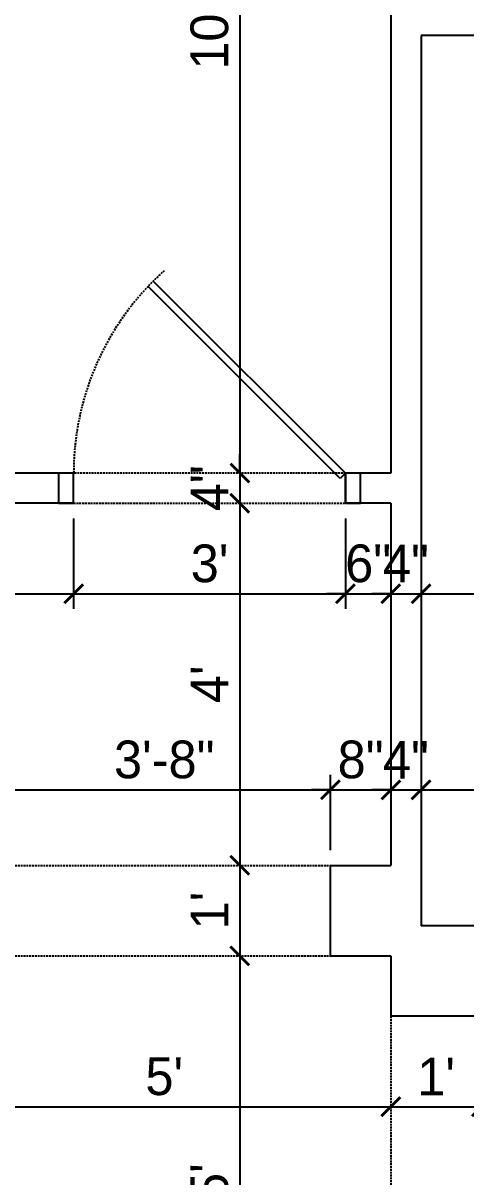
# Model space of a CAD drawing. Header units: inches. Extents: x 0 to 22102, y -19958 to 0.
# Drawn here: x 9979.7 to 10038.3, y -9934.5 to -9781.5 of the extents above; entities that cross this region are included whole.
import ezdxf

# ---------------------------------------------------------------- set-up
doc = ezdxf.new("R2010")
doc.units = ezdxf.units.IN
doc.header["$MEASUREMENT"] = 0
doc.linetypes.add('HIDDEN', pattern=[0.375, 0.25, -0.125])
for name, color, linetype in [('DIM-EXT', 5, 'Continuous'), ('DIM-INT', 5, 'Continuous'), ('DOOR-INT', 2, 'Continuous'), ('HEADER-INT', 5, 'HIDDEN'), ('WALL-INT', 4, 'Continuous')]:
    doc.layers.add(name, color=color, linetype=linetype)
doc.dimstyles.new('Ideal', dxfattribs={"dimscale": 0, "dimtxt": 5, "dimasz": 2.5, "dimexe": 2, "dimexo": 2, "dimgap": 1.5, "dimtad": 1, "dimdec": 4, "dimzin": 0, "dimdsep": 46, "dimlunit": 4, "dimtxsty": 'Standard', "dimblk": 'ARCHTICK', "dimcen": 2, "dimclrt": 1, "dimazin": 0, "dimtfac": 0.75, "dimtdec": 4, "dimtix": 1, "dimtofl": 0, "dimtmove": 2, "dimatfit": 3, "dimldrblk": 'OPEN30', "dimfxl": 1, "dimtolj": 1, "dimtzin": 0, "dimarcsym": 0})

# ---------------------------------------------------------------- blocks, each defined once
blk = doc.blocks.new('B-DE36R')
for p, q in [((37.29, 1.29), (11.85, 26.74)), ((38, 2), (12.54, 27.46)), ((38, 2), (37.29, 1.29))]:
    blk.add_line(p, q)
for points in [[(2, -2), (2, 2), (0, 2), (0, -2)], [(40, -2), (40, 2), (38, 2), (38, -2)]]:
    blk.add_lwpolyline(points, close=True)
at = {"linetype": 'HIDDEN'}
blk.add_arc((38, 2), 36, 131.8153, 180, dxfattribs=at)
blk = doc.blocks.new('_ArchTick')
at = {"color": 0, "linetype": 'ByBlock', "lineweight": 100, "const_width": 0.15}
blk.add_lwpolyline([(-0.5, -0.5), (0.5, 0.5)], dxfattribs=at)
blk = doc.blocks.new('*D235')
at = {"layer": 'Defpoints', "color": 0, "transparency": 16777216}
for p in [(10604.39, -9550.38), (10604.39, -9550.38), (9724.39, -9887.18)]:
    blk.add_point(p, dxfattribs=at)
at = {"layer": 'DIM-EXT', "color": 0, "lineweight": -2, "transparency": 16777216}
for p, q in [((9724.39, -9885.18), (9724.39, -9548.38)), ((9724.39, -9550.38), (10604.39, -9550.38))]:
    blk.add_line(p, q, dxfattribs=at)
at = {"layer": 'DIM-EXT', "color": 0, "lineweight": -2, "transparency": 16777216, "xscale": 2.5, "yscale": 2.5, "zscale": 2.5, "rotation": 180}
blk.add_blockref('_ArchTick', (9724.39, -9550.38), dxfattribs=at)
at = {"layer": 'DIM-EXT', "color": 0, "lineweight": -2, "transparency": 16777216, "xscale": 2.5, "yscale": 2.5, "zscale": 2.5}
blk.add_blockref('_ArchTick', (10604.39, -9550.38), dxfattribs=at)
at = {"layer": 'DIM-EXT', "color": 1, "transparency": 16777216, "insert": (10164.39, -9546.38), "char_height": 5, "attachment_point": 5}
blk.add_mtext('\\A1;73\'-4"', dxfattribs=at)
blk = doc.blocks.new('_Open30')
at = {"color": 0, "linetype": 'ByBlock', "lineweight": -2}
for p, q in [((-1, 0.268), (0, 0)), ((0, 0), (-1, -0.268)), ((0, 0), (-1, 0))]:
    blk.add_line(p, q, dxfattribs=at)
blk = doc.blocks.new('*D513')
at = {"layer": 'Defpoints', "color": 0, "transparency": 16777216}
for p in [(9968.39, -9925.18), (10028.39, -9925.18), (10028.39, -9925.18)]:
    blk.add_point(p, dxfattribs=at)
at = {"layer": 'DIM-INT', "color": 0, "lineweight": -2, "transparency": 16777216}
blk.add_line((9968.39, -9925.18), (10028.39, -9925.18), dxfattribs=at)
at = {"layer": 'DIM-INT', "color": 0, "lineweight": -2, "transparency": 16777216, "xscale": 2.5, "yscale": 2.5, "zscale": 2.5, "rotation": 180}
blk.add_blockref('_ArchTick', (9968.39, -9925.18), dxfattribs=at)
at = {"layer": 'DIM-INT', "color": 0, "lineweight": -2, "transparency": 16777216, "xscale": 2.5, "yscale": 2.5, "zscale": 2.5}
blk.add_blockref('_ArchTick', (10028.39, -9925.18), dxfattribs=at)
at = {"layer": 'DIM-INT', "color": 1, "transparency": 16777216, "insert": (9998.39, -9921.18), "char_height": 5, "attachment_point": 5}
blk.add_mtext("\\A1;5'", dxfattribs=at)
blk = doc.blocks.new('*D514')
at = {"layer": 'Defpoints', "color": 0, "transparency": 16777216}
for p in [(10028.39, -9925.18), (10040.39, -9925.18), (10040.39, -9925.18)]:
    blk.add_point(p, dxfattribs=at)
at = {"layer": 'DIM-INT', "color": 0, "lineweight": -2, "transparency": 16777216}
blk.add_line((10028.39, -9925.18), (10040.39, -9925.18), dxfattribs=at)
at = {"layer": 'DIM-INT', "color": 0, "lineweight": -2, "transparency": 16777216, "xscale": 2.5, "yscale": 2.5, "zscale": 2.5, "rotation": 180}
blk.add_blockref('_ArchTick', (10028.39, -9925.18), dxfattribs=at)
at = {"layer": 'DIM-INT', "color": 0, "lineweight": -2, "transparency": 16777216, "xscale": 2.5, "yscale": 2.5, "zscale": 2.5}
blk.add_blockref('_ArchTick', (10040.39, -9925.18), dxfattribs=at)
at = {"layer": 'DIM-INT', "color": 1, "transparency": 16777216, "insert": (10034.39, -9921.18), "char_height": 5, "attachment_point": 5}
blk.add_mtext("\\A1;1'", dxfattribs=at)
blk = doc.blocks.new('*D567')
at = {"layer": 'Defpoints', "color": 0, "transparency": 16777216}
for p in [(10020.39, -9883.18), (9976.39, -9893.18), (10020.39, -9893.18)]:
    blk.add_point(p, dxfattribs=at)
at = {"layer": 'DIM-INT', "color": 0, "lineweight": -2, "transparency": 16777216}
for p, q in [((9976.39, -9891.18), (9976.39, -9881.18)), ((10020.39, -9891.18), (10020.39, -9881.18)), ((9976.39, -9883.18), (10020.39, -9883.18))]:
    blk.add_line(p, q, dxfattribs=at)
at = {"layer": 'DIM-INT', "color": 0, "lineweight": -2, "transparency": 16777216, "xscale": 2.5, "yscale": 2.5, "zscale": 2.5, "rotation": 180}
blk.add_blockref('_ArchTick', (9976.39, -9883.18), dxfattribs=at)
at = {"layer": 'DIM-INT', "color": 0, "lineweight": -2, "transparency": 16777216, "xscale": 2.5, "yscale": 2.5, "zscale": 2.5}
blk.add_blockref('_ArchTick', (10020.39, -9883.18), dxfattribs=at)
at = {"layer": 'DIM-INT', "color": 1, "transparency": 16777216, "insert": (9998.39, -9879.18), "char_height": 5, "attachment_point": 5}
blk.add_mtext('\\A1;3\'-8"', dxfattribs=at)
blk = doc.blocks.new('*D568')
at = {"layer": 'Defpoints', "color": 0, "transparency": 16777216}
for p in [(10028.39, -9883.18), (10028.39, -9883.18), (10020.39, -9893.18)]:
    blk.add_point(p, dxfattribs=at)
at = {"layer": 'DIM-INT', "color": 0, "lineweight": -2, "transparency": 16777216}
for p, q in [((10020.39, -9891.18), (10020.39, -9881.18)), ((10020.39, -9883.18), (10017.89, -9883.18)), ((10020.39, -9883.18), (10028.39, -9883.18)), ((10028.39, -9883.18), (10030.89, -9883.18))]:
    blk.add_line(p, q, dxfattribs=at)
at = {"layer": 'DIM-INT', "color": 0, "lineweight": -2, "transparency": 16777216, "xscale": 2.5, "yscale": 2.5, "zscale": 2.5}
blk.add_blockref('_ArchTick', (10020.39, -9883.18), dxfattribs=at)
at = {"layer": 'DIM-INT', "color": 0, "lineweight": -2, "transparency": 16777216, "xscale": 2.5, "yscale": 2.5, "zscale": 2.5, "rotation": 180}
blk.add_blockref('_ArchTick', (10028.39, -9883.18), dxfattribs=at)
at = {"layer": 'DIM-INT', "color": 1, "transparency": 16777216, "insert": (10024.39, -9879.18), "char_height": 5, "attachment_point": 5}
blk.add_mtext('\\A1;8"', dxfattribs=at)
blk = doc.blocks.new('*D390')
at = {"layer": 'Defpoints', "color": 0, "transparency": 16777216}
for p in [(10028.39, -9883.18), (10032.39, -9883.18), (10032.39, -9883.18)]:
    blk.add_point(p, dxfattribs=at)
at = {"layer": 'DIM-INT', "color": 0, "lineweight": -2, "transparency": 16777216}
for p, q in [((10028.39, -9883.18), (10025.89, -9883.18)), ((10028.39, -9883.18), (10032.39, -9883.18)), ((10032.39, -9883.18), (10034.89, -9883.18))]:
    blk.add_line(p, q, dxfattribs=at)
at = {"layer": 'DIM-INT', "color": 0, "lineweight": -2, "transparency": 16777216, "xscale": 2.5, "yscale": 2.5, "zscale": 2.5}
blk.add_blockref('_ArchTick', (10028.39, -9883.18), dxfattribs=at)
at = {"layer": 'DIM-INT', "color": 0, "lineweight": -2, "transparency": 16777216, "xscale": 2.5, "yscale": 2.5, "zscale": 2.5, "rotation": 180}
blk.add_blockref('_ArchTick', (10032.39, -9883.18), dxfattribs=at)
at = {"layer": 'DIM-INT', "color": 1, "transparency": 16777216, "insert": (10030.39, -9879.18), "char_height": 5, "attachment_point": 5}
blk.add_mtext('\\A1;4"', dxfattribs=at)
blk = doc.blocks.new('*D391')
at = {"layer": 'Defpoints', "color": 0, "transparency": 16777216}
for p in [(10032.39, -9883.18), (10072.39, -9883.18), (10072.39, -9883.18)]:
    blk.add_point(p, dxfattribs=at)
at = {"layer": 'DIM-INT', "color": 0, "lineweight": -2, "transparency": 16777216}
blk.add_line((10032.39, -9883.18), (10072.39, -9883.18), dxfattribs=at)
at = {"layer": 'DIM-INT', "color": 0, "lineweight": -2, "transparency": 16777216, "xscale": 2.5, "yscale": 2.5, "zscale": 2.5, "rotation": 180}
blk.add_blockref('_ArchTick', (10032.39, -9883.18), dxfattribs=at)
at = {"layer": 'DIM-INT', "color": 0, "lineweight": -2, "transparency": 16777216, "xscale": 2.5, "yscale": 2.5, "zscale": 2.5}
blk.add_blockref('_ArchTick', (10072.39, -9883.18), dxfattribs=at)
at = {"layer": 'DIM-INT', "color": 1, "transparency": 16777216, "insert": (10052.39, -9879.18), "char_height": 5, "attachment_point": 5}
blk.add_mtext('\\A1;3\'-4"', dxfattribs=at)
blk = doc.blocks.new('*D400')
at = {"layer": 'Defpoints', "color": 0, "transparency": 16777216}
for p in [(9986.39, -9845.18), (9822.39, -9855), (9986.39, -9857.18)]:
    blk.add_point(p, dxfattribs=at)
at = {"layer": 'DIM-INT', "color": 0, "lineweight": -2, "transparency": 16777216}
for p, q in [((9986.39, -9847.18), (9986.39, -9859.18)), ((9822.39, -9857), (9822.39, -9859.18)), ((9822.39, -9857.18), (9986.39, -9857.18))]:
    blk.add_line(p, q, dxfattribs=at)
at = {"layer": 'DIM-INT', "color": 0, "lineweight": -2, "transparency": 16777216, "xscale": 2.5, "yscale": 2.5, "zscale": 2.5, "rotation": 180}
blk.add_blockref('_ArchTick', (9822.39, -9857.18), dxfattribs=at)
at = {"layer": 'DIM-INT', "color": 0, "lineweight": -2, "transparency": 16777216, "xscale": 2.5, "yscale": 2.5, "zscale": 2.5}
blk.add_blockref('_ArchTick', (9986.39, -9857.18), dxfattribs=at)
at = {"layer": 'DIM-INT', "color": 1, "transparency": 16777216, "insert": (9904.39, -9853.18), "char_height": 5, "attachment_point": 5}
blk.add_mtext('\\A1;13\'-8"', dxfattribs=at)
blk = doc.blocks.new('*D401')
at = {"layer": 'Defpoints', "color": 0, "transparency": 16777216}
for p in [(9986.39, -9845.18), (10022.39, -9845.18), (10022.39, -9857.18)]:
    blk.add_point(p, dxfattribs=at)
at = {"layer": 'DIM-INT', "color": 0, "lineweight": -2, "transparency": 16777216}
for p, q in [((9986.39, -9847.18), (9986.39, -9859.18)), ((10022.39, -9847.18), (10022.39, -9859.18)), ((9986.39, -9857.18), (10022.39, -9857.18))]:
    blk.add_line(p, q, dxfattribs=at)
at = {"layer": 'DIM-INT', "color": 0, "lineweight": -2, "transparency": 16777216, "xscale": 2.5, "yscale": 2.5, "zscale": 2.5, "rotation": 180}
blk.add_blockref('_ArchTick', (9986.39, -9857.18), dxfattribs=at)
at = {"layer": 'DIM-INT', "color": 0, "lineweight": -2, "transparency": 16777216, "xscale": 2.5, "yscale": 2.5, "zscale": 2.5}
blk.add_blockref('_ArchTick', (10022.39, -9857.18), dxfattribs=at)
at = {"layer": 'DIM-INT', "color": 1, "transparency": 16777216, "insert": (10004.39, -9853.18), "char_height": 5, "attachment_point": 5}
blk.add_mtext("\\A1;3'", dxfattribs=at)
blk = doc.blocks.new('*D402')
at = {"layer": 'Defpoints', "color": 0, "transparency": 16777216}
for p in [(10022.39, -9845.18), (10028.39, -9857.18), (10028.39, -9857.18)]:
    blk.add_point(p, dxfattribs=at)
at = {"layer": 'DIM-INT', "color": 0, "lineweight": -2, "transparency": 16777216}
for p, q in [((10022.39, -9847.18), (10022.39, -9859.18)), ((10022.39, -9857.18), (10019.89, -9857.18)), ((10022.39, -9857.18), (10028.39, -9857.18)), ((10028.39, -9857.18), (10030.89, -9857.18))]:
    blk.add_line(p, q, dxfattribs=at)
at = {"layer": 'DIM-INT', "color": 0, "lineweight": -2, "transparency": 16777216, "xscale": 2.5, "yscale": 2.5, "zscale": 2.5}
blk.add_blockref('_ArchTick', (10022.39, -9857.18), dxfattribs=at)
at = {"layer": 'DIM-INT', "color": 0, "lineweight": -2, "transparency": 16777216, "xscale": 2.5, "yscale": 2.5, "zscale": 2.5, "rotation": 180}
blk.add_blockref('_ArchTick', (10028.39, -9857.18), dxfattribs=at)
at = {"layer": 'DIM-INT', "color": 1, "transparency": 16777216, "insert": (10025.39, -9853.18), "char_height": 5, "attachment_point": 5}
blk.add_mtext('\\A1;6"', dxfattribs=at)
blk = doc.blocks.new('*D403')
at = {"layer": 'Defpoints', "color": 0, "transparency": 16777216}
for p in [(10028.39, -9857.18), (10032.39, -9857.18), (10032.39, -9857.18)]:
    blk.add_point(p, dxfattribs=at)
at = {"layer": 'DIM-INT', "color": 0, "lineweight": -2, "transparency": 16777216}
for p, q in [((10028.39, -9857.18), (10025.89, -9857.18)), ((10028.39, -9857.18), (10032.39, -9857.18)), ((10032.39, -9857.18), (10034.89, -9857.18))]:
    blk.add_line(p, q, dxfattribs=at)
at = {"layer": 'DIM-INT', "color": 0, "lineweight": -2, "transparency": 16777216, "xscale": 2.5, "yscale": 2.5, "zscale": 2.5}
blk.add_blockref('_ArchTick', (10028.39, -9857.18), dxfattribs=at)
at = {"layer": 'DIM-INT', "color": 0, "lineweight": -2, "transparency": 16777216, "xscale": 2.5, "yscale": 2.5, "zscale": 2.5, "rotation": 180}
blk.add_blockref('_ArchTick', (10032.39, -9857.18), dxfattribs=at)
at = {"layer": 'DIM-INT', "color": 1, "transparency": 16777216, "insert": (10030.39, -9853.18), "char_height": 5, "attachment_point": 5}
blk.add_mtext('\\A1;4"', dxfattribs=at)
blk = doc.blocks.new('*D404')
at = {"layer": 'Defpoints', "color": 0, "transparency": 16777216}
for p in [(10032.39, -9857.18), (10108.39, -9857.18), (10108.39, -9857.18)]:
    blk.add_point(p, dxfattribs=at)
at = {"layer": 'DIM-INT', "color": 0, "lineweight": -2, "transparency": 16777216}
blk.add_line((10032.39, -9857.18), (10108.39, -9857.18), dxfattribs=at)
at = {"layer": 'DIM-INT', "color": 0, "lineweight": -2, "transparency": 16777216, "xscale": 2.5, "yscale": 2.5, "zscale": 2.5, "rotation": 180}
blk.add_blockref('_ArchTick', (10032.39, -9857.18), dxfattribs=at)
at = {"layer": 'DIM-INT', "color": 0, "lineweight": -2, "transparency": 16777216, "xscale": 2.5, "yscale": 2.5, "zscale": 2.5}
blk.add_blockref('_ArchTick', (10108.39, -9857.18), dxfattribs=at)
at = {"layer": 'DIM-INT', "color": 1, "transparency": 16777216, "insert": (10070.39, -9853.18), "char_height": 5, "attachment_point": 5}
blk.add_mtext('\\A1;6\'-4"', dxfattribs=at)
blk = doc.blocks.new('*D586')
at = {"layer": 'Defpoints', "color": 0, "transparency": 16777216}
for p in [(10028.39, -9717.18), (10008.39, -9841.18), (10008.39, -9841.18)]:
    blk.add_point(p, dxfattribs=at)
at = {"layer": 'DIM-INT', "color": 0, "lineweight": -2, "transparency": 16777216}
for p, q in [((10026.39, -9717.18), (10006.39, -9717.18)), ((10008.39, -9717.18), (10008.39, -9841.18))]:
    blk.add_line(p, q, dxfattribs=at)
at = {"layer": 'DIM-INT', "color": 0, "lineweight": -2, "transparency": 16777216, "xscale": 2.5, "yscale": 2.5, "zscale": 2.5}
for p, rotation in [((10008.39, -9717.18), 90), ((10008.39, -9841.18), 270)]:
    blk.add_blockref('_ArchTick', p, dxfattribs=dict(at, rotation=rotation))
at = {"layer": 'DIM-INT', "color": 1, "transparency": 16777216, "insert": (10004.39, -9779.18), "char_height": 5, "attachment_point": 5, "rotation": 90}
blk.add_mtext('\\A1;10\'-4"', dxfattribs=at)
blk = doc.blocks.new('*D587')
at = {"layer": 'Defpoints', "color": 0, "transparency": 16777216}
for p in [(10008.39, -9841.18), (10008.39, -9845.18), (10008.39, -9845.18)]:
    blk.add_point(p, dxfattribs=at)
at = {"layer": 'DIM-INT', "color": 0, "lineweight": -2, "transparency": 16777216}
for p, q in [((10008.39, -9841.18), (10008.39, -9838.68)), ((10008.39, -9841.18), (10008.39, -9845.18)), ((10008.39, -9845.18), (10008.39, -9847.68))]:
    blk.add_line(p, q, dxfattribs=at)
at = {"layer": 'DIM-INT', "color": 0, "lineweight": -2, "transparency": 16777216, "xscale": 2.5, "yscale": 2.5, "zscale": 2.5}
for p, rotation in [((10008.39, -9841.18), 270), ((10008.39, -9845.18), 90)]:
    blk.add_blockref('_ArchTick', p, dxfattribs=dict(at, rotation=rotation))
at = {"layer": 'DIM-INT', "color": 1, "transparency": 16777216, "insert": (10004.39, -9843.18), "char_height": 5, "attachment_point": 5, "rotation": 90}
blk.add_mtext('\\A1;4"', dxfattribs=at)
blk = doc.blocks.new('*D588')
at = {"layer": 'Defpoints', "color": 0, "transparency": 16777216}
for p in [(10008.39, -9845.18), (10008.39, -9893.18), (10008.39, -9893.18)]:
    blk.add_point(p, dxfattribs=at)
at = {"layer": 'DIM-INT', "color": 0, "lineweight": -2, "transparency": 16777216}
blk.add_line((10008.39, -9845.18), (10008.39, -9893.18), dxfattribs=at)
at = {"layer": 'DIM-INT', "color": 0, "lineweight": -2, "transparency": 16777216, "xscale": 2.5, "yscale": 2.5, "zscale": 2.5}
for p, rotation in [((10008.39, -9845.18), 90), ((10008.39, -9893.18), 270)]:
    blk.add_blockref('_ArchTick', p, dxfattribs=dict(at, rotation=rotation))
at = {"layer": 'DIM-INT', "color": 1, "transparency": 16777216, "insert": (10004.39, -9869.18), "char_height": 5, "attachment_point": 5, "rotation": 90}
blk.add_mtext("\\A1;4'", dxfattribs=at)
blk = doc.blocks.new('*D589')
at = {"layer": 'Defpoints', "color": 0, "transparency": 16777216}
for p in [(10008.39, -9893.18), (10008.39, -9905.18), (10008.39, -9905.18)]:
    blk.add_point(p, dxfattribs=at)
at = {"layer": 'DIM-INT', "color": 0, "lineweight": -2, "transparency": 16777216}
blk.add_line((10008.39, -9893.18), (10008.39, -9905.18), dxfattribs=at)
at = {"layer": 'DIM-INT', "color": 0, "lineweight": -2, "transparency": 16777216, "xscale": 2.5, "yscale": 2.5, "zscale": 2.5}
for p, rotation in [((10008.39, -9893.18), 90), ((10008.39, -9905.18), 270)]:
    blk.add_blockref('_ArchTick', p, dxfattribs=dict(at, rotation=rotation))
at = {"layer": 'DIM-INT', "color": 1, "transparency": 16777216, "insert": (10004.39, -9899.18), "char_height": 5, "attachment_point": 5, "rotation": 90}
blk.add_mtext("\\A1;1'", dxfattribs=at)
blk = doc.blocks.new('*D590')
at = {"layer": 'Defpoints', "color": 0, "transparency": 16777216}
for p in [(10008.39, -9905.18), (10008.39, -9965.18), (10008.39, -9965.18)]:
    blk.add_point(p, dxfattribs=at)
at = {"layer": 'DIM-INT', "color": 0, "lineweight": -2, "transparency": 16777216}
blk.add_line((10008.39, -9905.18), (10008.39, -9965.18), dxfattribs=at)
at = {"layer": 'DIM-INT', "color": 0, "lineweight": -2, "transparency": 16777216, "xscale": 2.5, "yscale": 2.5, "zscale": 2.5}
for p, rotation in [((10008.39, -9905.18), 90), ((10008.39, -9965.18), 270)]:
    blk.add_blockref('_ArchTick', p, dxfattribs=dict(at, rotation=rotation))
at = {"layer": 'DIM-INT', "color": 1, "transparency": 16777216, "insert": (10004.39, -9935.18), "char_height": 5, "attachment_point": 5, "rotation": 90}
blk.add_mtext("\\A1;5'", dxfattribs=at)

msp = doc.modelspace()

# ---------------------------------------------------------------- linework, layer by layer
at = {"layer": 'HEADER-INT'}
for p, q in [((10022.39078, -9841.18476), (9986.39078, -9841.18476)), ((9986.39078, -9845.18476), (10022.39078, -9845.18476)), ((9976.39078, -9893.18476), (10020.39078, -9893.18476)), ((9976.39078, -9905.18476), (10020.39078, -9905.18476)), ((10028.39078, -9913.18476), (10028.39078, -9957.18476))]:
    msp.add_line(p, q, dxfattribs=at)
at = {"layer": 'WALL-INT'}
for p, q in [((10028.39078, -9717.18476), (10028.39078, -9841.18476)), ((10032.39078, -9783.18476), (10032.39078, -9901.18476)), ((10108.39078, -9783.18476), (10032.39078, -9783.18476)), ((9986.39078, -9841.18476), (9884.39078, -9841.18476)), ((9986.39078, -9845.18476), (9986.39078, -9841.18476)), ((10028.39078, -9841.18476), (10022.39078, -9841.18476)), ((10022.39078, -9845.18476), (10022.39078, -9841.18476)), ((9986.39078, -9845.18476), (9884.39078, -9845.18476)), ((10028.39078, -9845.18476), (10022.39078, -9845.18476)), ((10028.39078, -9845.18476), (10028.39078, -9893.18476)), ((10020.39078, -9893.18476), (10028.39078, -9893.18476)), ((10020.39078, -9905.18476), (10020.39078, -9893.18476)), ((10072.39078, -9901.18476), (10032.39078, -9901.18476)), ((10020.39078, -9905.18476), (10028.39078, -9905.18476)), ((10028.39078, -9905.18476), (10028.39078, -9913.18476)), ((10040.39078, -9913.18476), (10028.39078, -9913.18476))]:
    msp.add_line(p, q, dxfattribs=at)

# ---------------------------------------------------------------- block references
at = {"layer": 'DOOR-INT'}
msp.add_blockref('B-DE36R', (9984.39078, -9843.18476), dxfattribs=at)

# ---------------------------------------------------------------- dimensions: what is measured, and where the dimension line sits
at = {"layer": 'DIM-EXT'}
dim = msp.add_linear_dim(base=(10604.39078, -9550.37744), p1=(9724.39078, -9887.18476), p2=(10604.39078, -9550.37744), angle=180, dimstyle='Ideal', override={"dimscale": 1, "dimtofl": 1, "dimfxl": 0.125}, dxfattribs=at)
dim.commit()
dim.dimension.update_dxf_attribs({"geometry": '*D235', "text_midpoint": (10164.39078, -9546.37744)})
at = {"layer": 'DIM-INT'}
for base, p1, p2, angle, picture, middle in [((10008.39078, -9841.18476), (10028.39078, -9717.18476), (10008.39078, -9841.18476), 90, '*D586', (10004.39078, -9779.18476)), ((10008.39078, -9845.18476), (10008.39078, -9841.18476), (10008.39078, -9845.18476), 90, '*D587', (10004.39078, -9843.18476)), ((10008.39078, -9893.18476), (10008.39078, -9845.18476), (10008.39078, -9893.18476), 90, '*D588', (10004.39078, -9869.18476)), ((9986.39078, -9857.18476), (9822.39078, -9854.99726), (9986.39078, -9845.18476), 180, '*D400', (9904.39078, -9853.18476)), ((10022.39078, -9857.18476), (9986.39078, -9845.18476), (10022.39078, -9845.18476), 180, '*D401', (10004.39078, -9853.18476)), ((10028.39078, -9857.18476), (10022.39078, -9845.18476), (10028.39078, -9857.18476), 180, '*D402', (10025.39078, -9853.18476)), ((10032.39078, -9857.18476), (10028.39078, -9857.18476), (10032.39078, -9857.18476), 180, '*D403', (10030.39078, -9853.18476)), ((10108.39078, -9857.18476), (10032.39078, -9857.18476), (10108.39078, -9857.18476), 180, '*D404', (10070.39078, -9853.18476)), ((10020.39078, -9883.18476), (9976.39078, -9893.18476), (10020.39078, -9893.18476), 180, '*D567', (9998.39078, -9879.18476)), ((10028.39078, -9883.18476), (10020.39078, -9893.18476), (10028.39078, -9883.18476), 180, '*D568', (10024.39078, -9879.18476)), ((10032.39078, -9883.18476), (10028.39078, -9883.18476), (10032.39078, -9883.18476), 180, '*D390', (10030.39078, -9879.18476)), ((10072.39078, -9883.18476), (10032.39078, -9883.18476), (10072.39078, -9883.18476), 180, '*D391', (10052.39078, -9879.18476)), ((10008.39078, -9905.18476), (10008.39078, -9893.18476), (10008.39078, -9905.18476), 90, '*D589', (10004.39078, -9899.18476)), ((10008.39078, -9965.18476), (10008.39078, -9905.18476), (10008.39078, -9965.18476), 90, '*D590', (10004.39078, -9935.18476)), ((10028.39078, -9925.18476), (9968.39078, -9925.18476), (10028.39078, -9925.18476), 180, '*D513', (9998.39078, -9921.18476)), ((10040.39078, -9925.18476), (10028.39078, -9925.18476), (10040.39078, -9925.18476), 180, '*D514', (10034.39078, -9921.18476))]:
    dim = msp.add_linear_dim(base=base, p1=p1, p2=p2, angle=angle, dimstyle='Ideal', override={"dimscale": 1, "dimtad": 3, "dimtofl": 1, "dimfxl": 0.125}, dxfattribs=at)
    dim.commit()
    dim.dimension.update_dxf_attribs({"geometry": picture, "text_midpoint": middle})

doc.saveas('drawing.dxf')
